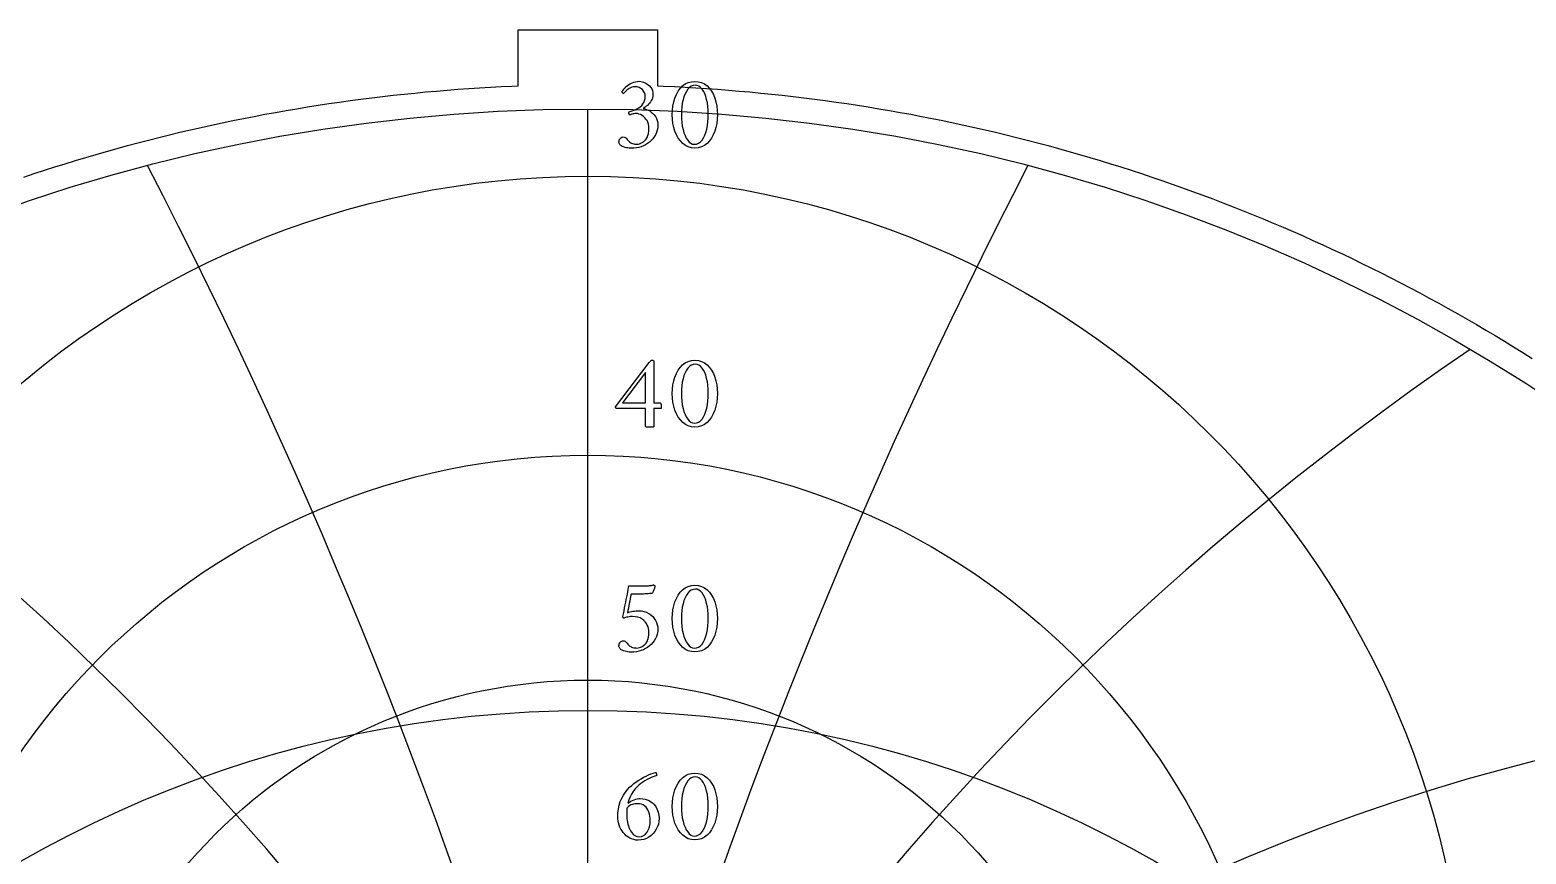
# Model space of a CAD drawing. Header units: millimetres. Extents: x -32.4 to 32.4, y -32.4 to 33.4.
# Drawn here: x -10.22 to 17.2, y 18.25 to 33.35 of the extents above; entities that cross this region are included whole.
import ezdxf

# ---------------------------------------------------------------- set-up
doc = ezdxf.new("R2010")
doc.units = ezdxf.units.MM
for name, color, linetype in [('CUT_OUTER', 1, 'Continuous'), ('ENGRAVE', 7, 'Continuous'), ('ENGRAVE_FINE', 8, 'Continuous'), ('TEXT', 5, 'Continuous')]:
    doc.layers.add(name, color=color, linetype=linetype)

msp = doc.modelspace()

# ---------------------------------------------------------------- linework, layer by layer
at = {"layer": 'CUT_OUTER'}
msp.add_lwpolyline([(-10.3359, 30.6544), (-10.1476, 30.7172), (-9.9589, 30.7789), (-9.7699, 30.8395), (-9.5805, 30.8988), (-9.3907, 30.957), (-9.2006, 31.0141), (-9.0101, 31.0699), (-8.8193, 31.1246), (-8.6282, 31.1782), (-8.4367, 31.2305), (-8.2449, 31.2817), (-8.0528, 31.3317), (-7.8604, 31.3805), (-7.6677, 31.4282), (-7.4747, 31.4746), (-7.2815, 31.5199), (-7.0879, 31.564), (-6.8941, 31.6069), (-6.7001, 31.6486), (-6.5057, 31.6891), (-6.3112, 31.7284), (-6.1164, 31.7665), (-5.9213, 31.8035), (-5.7261, 31.8392), (-5.5306, 31.8737), (-5.3349, 31.9071), (-5.1391, 31.9392), (-4.943, 31.9701), (-4.7467, 31.9999), (-4.5503, 32.0284), (-4.3537, 32.0557), (-4.1569, 32.0818), (-3.96, 32.1067), (-3.7629, 32.1304), (-3.5657, 32.1529), (-3.3683, 32.1742), (-3.1709, 32.1942), (-2.9733, 32.2131), (-2.7755, 32.2307), (-2.5777, 32.2471), (-2.3798, 32.2623), (-2.1818, 32.2763), (-1.9837, 32.2891), (-1.7856, 32.3007), (-1.5873, 32.311), (-1.3891, 32.3202), (-1.2775, 32.3246), (-1.2775, 33.35), (1.2775, 33.35), (1.2775, 32.3246), (1.3891, 32.3202), (1.5873, 32.311), (1.7856, 32.3007), (1.9837, 32.2891), (2.1818, 32.2763), (2.3798, 32.2623), (2.5777, 32.2471), (2.7755, 32.2307), (2.9733, 32.2131), (3.1709, 32.1942), (3.3683, 32.1742), (3.5657, 32.1529), (3.7629, 32.1304), (3.96, 32.1067), (4.1569, 32.0818), (4.3537, 32.0557), (4.5503, 32.0284), (4.7467, 31.9999), (4.943, 31.9701), (5.1391, 31.9392), (5.3349, 31.9071), (5.5306, 31.8737), (5.7261, 31.8392), (5.9213, 31.8035), (6.1164, 31.7665), (6.3112, 31.7284), (6.5057, 31.6891), (6.7001, 31.6486), (6.8941, 31.6069), (7.0879, 31.564), (7.2815, 31.5199), (7.4747, 31.4746), (7.6677, 31.4282), (7.8604, 31.3805), (8.0528, 31.3317), (8.2449, 31.2817), (8.4367, 31.2305), (8.6282, 31.1782), (8.8193, 31.1246), (9.0101, 31.0699), (9.2006, 31.0141), (9.3907, 30.957), (9.5805, 30.8988), (9.7699, 30.8395), (9.9589, 30.7789), (10.1476, 30.7172), (10.3359, 30.6544), (10.5238, 30.5904), (10.7113, 30.5252), (10.8984, 30.459), (11.0851, 30.3915), (11.2713, 30.3229), (11.4572, 30.2532), (11.6426, 30.1823), (11.8276, 30.1103), (12.0121, 30.0372), (12.1962, 29.9629), (12.3798, 29.8875), (12.563, 29.811), (12.7456, 29.7333), (12.9278, 29.6546), (13.1096, 29.5747), (13.2908, 29.4937), (13.4715, 29.4116), (13.6517, 29.3284), (13.8314, 29.2441), (14.0106, 29.1586), (14.1892, 29.0721), (14.3674, 28.9845), (14.5449, 28.8958), (14.722, 28.806), (14.8984, 28.7151), (15.0743, 28.6232), (15.2497, 28.5302), (15.4245, 28.436), (15.5986, 28.3409), (15.7722, 28.2446), (15.9453, 28.1473), (16.1177, 28.0489), (16.2895, 27.9495), (16.4607, 27.849), (16.6312, 27.7475), (16.8012, 27.645), (16.9705, 27.5413), (17.1391, 27.4367), (17.3072, 27.331)], dxfattribs=at)
at = {"layer": 'ENGRAVE'}
msp.add_lwpolyline([(0, -31.9), (0, 31.9)], dxfattribs=at)
for centre, radius in [((0, 0), 31.9), ((0, 14.5583), 16.1101), ((0, 12.9155), 12.6421), ((0, 11.769), 9.6664), ((0, 0), 20.8814)]:
    msp.add_circle(centre, radius, dxfattribs=at)
for centre, radius, start, end in [((0, 16.9428), 20.3436, 152.65175, 27.34825), ((0, 20.5259), 25.8291, 183.831, 356.169)]:
    msp.add_arc(centre, radius, start, end, dxfattribs=at)
at = {"layer": 'ENGRAVE_FINE'}
for centre, radius, start, end in [((-99.5779, -16.6098), 103.0906, 5.264652, 27.419016), ((-99.5779, -16.6098), 103.0906, 5.264652, 27.419016), ((99.5779, -16.6098), 103.0906, 152.580984, 174.735348), ((99.5779, -16.6098), 103.0906, 152.580984, 174.735348), ((-46.2143, -16.6098), 53.3636, 10.69144, 55.74138), ((-46.2143, -16.6098), 53.3636, 10.69144, 55.74138), ((46.2143, -16.6098), 53.3636, 124.25862, 169.30856), ((46.2143, -16.6098), 53.3636, 124.25862, 169.30856), ((-26.6818, -16.6098), 37.7338, 16.46147, 85.90685), ((-26.6818, -16.6098), 37.7338, 16.46147, 85.90685), ((26.6818, -16.6098), 37.7338, 94.09315, 163.53853), ((26.6818, -16.6098), 37.7338, 94.09315, 163.53853)]:
    msp.add_arc(centre, radius, start, end, dxfattribs=at)
at = {"layer": 'TEXT'}
for points in [[(0.9461, 32.4085), (0.971, 32.4067), (0.9971, 32.4015), (1.0244, 32.3927), (1.053, 32.3803), (1.0811, 32.3646), (1.1071, 32.3456), (1.1311, 32.3233), (1.153, 32.2978), (1.1713, 32.2691), (1.1843, 32.2375), (1.1922, 32.2031), (1.1948, 32.1657), (1.1929, 32.1361), (1.1873, 32.1079), (1.1778, 32.0808), (1.1647, 32.0549), (1.1489, 32.0305), (1.1316, 32.0078), (1.1129, 31.9868), (1.0928, 31.9675), (1.0725, 31.95), (1.0532, 31.9345), (1.0351, 31.9209), (1.018, 31.9092), (1.0457, 31.9035), (1.0743, 31.8942), (1.104, 31.8812), (1.1346, 31.8645), (1.1645, 31.8443), (1.1921, 31.8206), (1.2174, 31.7933), (1.2404, 31.7625), (1.2596, 31.7282), (1.2732, 31.6904), (1.2814, 31.6491), (1.2842, 31.6042), (1.2815, 31.5568), (1.2737, 31.5117), (1.2607, 31.4689), (1.2424, 31.4284), (1.2198, 31.3905), (1.1938, 31.3555), (1.1644, 31.3235), (1.1316, 31.2943), (1.0961, 31.2683), (1.0586, 31.2455), (1.0189, 31.226), (0.9772, 31.2098), (0.9342, 31.1971), (0.8907, 31.188), (0.8468, 31.1825), (0.8024, 31.1807), (0.7827, 31.1814), (0.7608, 31.1834), (0.7366, 31.1867), (0.7101, 31.1914), (0.6831, 31.1975), (0.6574, 31.2052), (0.633, 31.2145), (0.61, 31.2254), (0.6056, 31.2293), (0.6003, 31.2351), (0.594, 31.2429), (0.5867, 31.2526), (0.5799, 31.2634), (0.5751, 31.2744), (0.5721, 31.2857), (0.5712, 31.2972), (0.5727, 31.3167), (0.5772, 31.3342), (0.5848, 31.3497), (0.5955, 31.3633), (0.608, 31.3744), (0.6214, 31.3822), (0.6357, 31.387), (0.6508, 31.3886), (0.6692, 31.3867), (0.6855, 31.381), (0.6998, 31.3716), (0.712, 31.3584), (0.7232, 31.3438), (0.7346, 31.33), (0.7461, 31.3171), (0.7577, 31.305), (0.7719, 31.2925), (0.7875, 31.2819), (0.8045, 31.2735), (0.8228, 31.2671), (0.8416, 31.2625), (0.8604, 31.2591), (0.879, 31.2571), (0.8975, 31.2564), (0.9229, 31.2582), (0.9483, 31.2635), (0.9739, 31.2723), (0.9995, 31.2846), (1.0242, 31.301), (1.0469, 31.322), (1.0675, 31.3476), (1.086, 31.3779), (1.1013, 31.4131), (1.1122, 31.4539), (1.1188, 31.5001), (1.121, 31.5517), (1.1188, 31.5894), (1.1122, 31.6248), (1.1013, 31.6579), (1.086, 31.6887), (1.0672, 31.7168), (1.0459, 31.7419), (1.0221, 31.7639), (0.9957, 31.7829), (0.9675, 31.7982), (0.9386, 31.8092), (0.9088, 31.8157), (0.8781, 31.8179), (0.8625, 31.8173), (0.8468, 31.8155), (0.8309, 31.8124), (0.815, 31.8082), (0.7999, 31.8037), (0.7866, 31.7999), (0.7751, 31.7969), (0.7654, 31.7946), (0.7603, 31.8027), (0.7567, 31.8116), (0.7545, 31.8212), (0.7538, 31.8315), (0.754, 31.8378), (0.7548, 31.8432), (0.756, 31.8475), (0.7577, 31.8509), (0.7951, 31.8608), (0.8315, 31.8728), (0.8669, 31.887), (0.9014, 31.9034), (0.9338, 31.9221), (0.9629, 31.9435), (0.9887, 31.9673), (1.0112, 31.9937), (1.0295, 32.023), (1.0425, 32.0556), (1.0504, 32.0915), (1.053, 32.1307), (1.0497, 32.167), (1.0399, 32.2001), (1.0235, 32.2301), (1.0005, 32.257), (0.9725, 32.2791), (0.9408, 32.2948), (0.9054, 32.3043), (0.8665, 32.3075), (0.8373, 32.3057), (0.8101, 32.3004), (0.7849, 32.2916), (0.7616, 32.2793), (0.7404, 32.2651), (0.7215, 32.2506), (0.7049, 32.236), (0.6906, 32.221), (0.6786, 32.2074), (0.6685, 32.1965), (0.6606, 32.1884), (0.6547, 32.1831), (0.6508, 32.184), (0.6469, 32.1865), (0.643, 32.1908), (0.6392, 32.1967), (0.6358, 32.2035), (0.6333, 32.2103), (0.6319, 32.2171), (0.6314, 32.2239), (0.647, 32.2461), (0.6647, 32.2679), (0.6844, 32.2893), (0.7062, 32.3104), (0.7299, 32.3304), (0.7555, 32.3488), (0.7829, 32.3654), (0.8121, 32.3803), (0.843, 32.3927), (0.8757, 32.4015), (0.9101, 32.4067), (0.9461, 32.4085)], [(1.9622, 32.4066), (2.0266, 32.4013), (2.0858, 32.3857), (2.1397, 32.3596), (2.1885, 32.323), (2.2318, 32.2778), (2.2696, 32.2256), (2.3018, 32.1666), (2.3284, 32.1006), (2.3492, 32.0295), (2.3641, 31.9551), (2.373, 31.8775), (2.376, 31.7965), (2.3729, 31.7156), (2.3638, 31.638), (2.3487, 31.5636), (2.3274, 31.4925), (2.3004, 31.4264), (2.2679, 31.3672), (2.23, 31.3147), (2.1866, 31.2691), (2.1379, 31.2321), (2.0843, 31.2057), (2.0257, 31.1899), (1.9622, 31.1846), (1.9002, 31.1899), (1.8427, 31.2057), (1.7895, 31.2321), (1.7407, 31.2691), (1.6968, 31.3147), (1.6584, 31.3672), (1.6254, 31.4264), (1.5979, 31.4925), (1.5762, 31.5636), (1.5608, 31.638), (1.5515, 31.7156), (1.5484, 31.7965), (1.5514, 31.8775), (1.5605, 31.9551), (1.5757, 32.0295), (1.5969, 32.1006), (1.624, 32.1666), (1.6567, 32.2256), (1.6949, 32.2778), (1.7388, 32.323), (1.7877, 32.3596), (1.8412, 32.3857), (1.8994, 32.4013), (1.9622, 32.4066)], [(1.9719, 32.3366), (1.9335, 32.3321), (1.8978, 32.3184), (1.865, 32.2956), (1.8349, 32.2638), (1.8079, 32.2242), (1.7842, 32.1785), (1.7637, 32.1266), (1.7465, 32.0685), (1.7329, 32.0056), (1.7232, 31.9393), (1.7174, 31.8696), (1.7154, 31.7965), (1.7174, 31.7242), (1.7232, 31.655), (1.7329, 31.5887), (1.7465, 31.5255), (1.7635, 31.4669), (1.7832, 31.4145), (1.8057, 31.3683), (1.831, 31.3283), (1.8588, 31.296), (1.8886, 31.273), (1.9205, 31.2591), (1.9544, 31.2545), (1.9953, 31.2592), (2.0326, 31.2734), (2.0662, 31.2971), (2.0962, 31.3303), (2.1226, 31.3713), (2.1455, 31.4187), (2.1649, 31.4723), (2.1807, 31.5323), (2.1931, 31.5968), (2.2019, 31.6639), (2.2071, 31.7338), (2.2089, 31.8062), (2.207, 31.8792), (2.2014, 31.9483), (2.192, 32.0137), (2.1788, 32.0753), (2.1623, 32.132), (2.1428, 32.1827), (2.1205, 32.2272), (2.0952, 32.2657), (2.0675, 32.2967), (2.0377, 32.3189), (2.0058, 32.3322), (1.9719, 32.3366)], [(1.1812, 27.3015), (1.1884, 27.3008), (1.1945, 27.2986), (1.1996, 27.2949), (1.2035, 27.2898), (1.2065, 27.284), (1.2086, 27.2782), (1.2099, 27.2724), (1.2103, 27.2665), (1.2103, 26.5186), (1.323, 26.5186), (1.3277, 26.5171), (1.3322, 26.5127), (1.3365, 26.5055), (1.3405, 26.4953), (1.3439, 26.4831), (1.3463, 26.47), (1.3478, 26.4559), (1.3483, 26.4409), (1.3479, 26.4309), (1.3468, 26.4224), (1.345, 26.4154), (1.3424, 26.4098), (1.2103, 26.4098), (1.2103, 26.0776), (1.2095, 26.0773), (1.2072, 26.0764), (1.2032, 26.0748), (1.1977, 26.0727), (1.1887, 26.0706), (1.1741, 26.0691), (1.1542, 26.0682), (1.1287, 26.0679), (1.099, 26.0688), (1.0777, 26.0717), (1.065, 26.0766), (1.0607, 26.0834), (1.0607, 26.4098), (0.5265, 26.4098), (0.5219, 26.413), (0.518, 26.4168), (0.5146, 26.4213), (0.5119, 26.4263), (0.5098, 26.4314), (0.5083, 26.4362), (0.5074, 26.4407), (0.5071, 26.4447), (1.1248, 27.2529), (1.1302, 27.2592), (1.1365, 27.2663), (1.1438, 27.2742), (1.152, 27.283), (1.1604, 27.2911), (1.1681, 27.2969), (1.175, 27.3003), (1.1812, 27.3015)], [(1.9622, 27.2957), (2.0266, 27.2904), (2.0858, 27.2748), (2.1397, 27.2487), (2.1885, 27.2121), (2.2318, 27.1669), (2.2696, 27.1147), (2.3018, 27.0557), (2.3284, 26.9897), (2.3492, 26.9186), (2.3641, 26.8442), (2.373, 26.7666), (2.376, 26.6856), (2.3729, 26.6047), (2.3638, 26.5271), (2.3487, 26.4527), (2.3274, 26.3816), (2.3004, 26.3156), (2.2679, 26.2563), (2.23, 26.2038), (2.1866, 26.1582), (2.1379, 26.1212), (2.0843, 26.0948), (2.0257, 26.079), (1.9622, 26.0737), (1.9002, 26.079), (1.8427, 26.0948), (1.7895, 26.1212), (1.7407, 26.1582), (1.6968, 26.2038), (1.6584, 26.2563), (1.6254, 26.3156), (1.5979, 26.3816), (1.5762, 26.4527), (1.5608, 26.5271), (1.5515, 26.6047), (1.5484, 26.6856), (1.5514, 26.7666), (1.5605, 26.8442), (1.5757, 26.9186), (1.5969, 26.9897), (1.624, 27.0557), (1.6567, 27.1147), (1.6949, 27.1669), (1.7388, 27.2121), (1.7877, 27.2487), (1.8412, 27.2748), (1.8994, 27.2904), (1.9622, 27.2957)], [(1.9719, 27.2257), (1.9335, 27.2212), (1.8978, 27.2075), (1.865, 27.1847), (1.8349, 27.1529), (1.8079, 27.1134), (1.7842, 27.0676), (1.7637, 27.0157), (1.7465, 26.9576), (1.7329, 26.8947), (1.7232, 26.8284), (1.7174, 26.7587), (1.7154, 26.6856), (1.7174, 26.6133), (1.7232, 26.5441), (1.7329, 26.4778), (1.7465, 26.4146), (1.7635, 26.356), (1.7832, 26.3037), (1.8057, 26.2575), (1.831, 26.2174), (1.8588, 26.1851), (1.8886, 26.1621), (1.9205, 26.1482), (1.9544, 26.1436), (1.9953, 26.1484), (2.0326, 26.1626), (2.0662, 26.1862), (2.0962, 26.2194), (2.1226, 26.2604), (2.1455, 26.3078), (2.1649, 26.3615), (2.1807, 26.4214), (2.1931, 26.4859), (2.2019, 26.5531), (2.2071, 26.6229), (2.2089, 26.6954), (2.207, 26.7683), (2.2014, 26.8374), (2.192, 26.9028), (2.1788, 26.9644), (2.1623, 27.0211), (2.1428, 27.0718), (2.1205, 27.1163), (2.0952, 27.1548), (2.0675, 27.1858), (2.0377, 27.208), (2.0058, 27.2213), (1.9719, 27.2257)], [(1.0607, 27.0742), (0.6353, 26.5186), (1.0607, 26.5186)], [(0.9286, 22.7072), (0.9828, 22.7041), (1.0328, 22.6946), (1.0785, 22.6788), (1.12, 22.6567), (1.1571, 22.6298), (1.1897, 22.5996), (1.2178, 22.5662), (1.2414, 22.5294), (1.2601, 22.4908), (1.2735, 22.4515), (1.2815, 22.4116), (1.2842, 22.3711), (1.2815, 22.3237), (1.2737, 22.2786), (1.2607, 22.2358), (1.2424, 22.1953), (1.2198, 22.1574), (1.1938, 22.1224), (1.1644, 22.0904), (1.1316, 22.0612), (1.0961, 22.0352), (1.0586, 22.0124), (1.0189, 21.9929), (0.9772, 21.9767), (0.9342, 21.964), (0.8907, 21.9549), (0.8468, 21.9494), (0.8024, 21.9476), (0.7827, 21.9483), (0.7608, 21.9503), (0.7366, 21.9536), (0.7101, 21.9583), (0.6831, 21.9644), (0.6574, 21.9721), (0.633, 21.9814), (0.61, 21.9923), (0.6056, 21.9962), (0.6003, 22.002), (0.594, 22.0098), (0.5867, 22.0195), (0.5799, 22.0303), (0.5751, 22.0413), (0.5721, 22.0526), (0.5712, 22.0642), (0.5727, 22.0836), (0.5772, 22.1011), (0.5848, 22.1166), (0.5955, 22.1302), (0.608, 22.1413), (0.6214, 22.1492), (0.6357, 22.1539), (0.6508, 22.1555), (0.6692, 22.1536), (0.6855, 22.1479), (0.6998, 22.1385), (0.712, 22.1254), (0.7232, 22.1107), (0.7346, 22.0969), (0.7461, 22.084), (0.7577, 22.0719), (0.7719, 22.0594), (0.7875, 22.0489), (0.8045, 22.0404), (0.8228, 22.034), (0.8416, 22.0294), (0.8604, 22.026), (0.879, 22.024), (0.8975, 22.0234), (0.9229, 22.0251), (0.9483, 22.0304), (0.9739, 22.0392), (0.9995, 22.0515), (1.0242, 22.0679), (1.0469, 22.0889), (1.0675, 22.1145), (1.086, 22.1448), (1.1013, 22.1801), (1.1122, 22.2208), (1.1188, 22.267), (1.121, 22.3187), (1.1191, 22.3491), (1.1134, 22.3801), (1.104, 22.4117), (1.0908, 22.444), (1.0735, 22.4753), (1.0518, 22.5042), (1.0255, 22.5307), (0.9947, 22.5547), (0.9589, 22.5747), (0.9175, 22.5889), (0.8705, 22.5975), (0.8179, 22.6004), (0.801, 22.5998), (0.7815, 22.5982), (0.7592, 22.5954), (0.7344, 22.5916), (0.71, 22.5871), (0.6892, 22.5821), (0.6721, 22.5769), (0.6586, 22.5712), (0.6557, 22.5718), (0.653, 22.5734), (0.6504, 22.5761), (0.6479, 22.58), (0.6458, 22.5844), (0.6443, 22.5889), (0.6434, 22.5936), (0.643, 22.5984), (0.6537, 22.6518), (0.6644, 22.7053), (0.6751, 22.7587), (0.6858, 22.8121), (0.6963, 22.8646), (0.7064, 22.9153), (0.7162, 22.9642), (0.7256, 23.0112), (0.7343, 23.0553), (0.7419, 23.095), (0.7484, 23.1305), (0.7538, 23.1618), (1.0335, 23.1618), (1.0531, 23.1621), (1.0729, 23.1628), (1.0929, 23.164), (1.1132, 23.1657), (1.1327, 23.1677), (1.1506, 23.1698), (1.1667, 23.1721), (1.1812, 23.1744), (1.1931, 23.1766), (1.2016, 23.1781), (1.2067, 23.179), (1.2084, 23.1793), (1.2131, 23.1765), (1.2174, 23.174), (1.2213, 23.1716), (1.2249, 23.1696), (1.2279, 23.1674), (1.23, 23.1647), (1.2313, 23.1616), (1.2317, 23.1579), (1.2313, 23.1539), (1.23, 23.1475), (1.2279, 23.1388), (1.2249, 23.1278), (1.2211, 23.1154), (1.2166, 23.1023), (1.2114, 23.0887), (1.2055, 23.0744), (1.1989, 23.0603), (1.1916, 23.0472), (1.1838, 23.035), (1.1754, 23.0239), (1.155, 23.0219), (1.1326, 23.02), (1.1083, 23.018), (1.0821, 23.0161), (1.0537, 23.0144), (1.0229, 23.0132), (0.9896, 23.0125), (0.9539, 23.0122), (0.7946, 23.0122), (0.7859, 22.9693), (0.7773, 22.926), (0.7689, 22.8824), (0.7606, 22.8383), (0.7523, 22.7947), (0.7438, 22.7521), (0.7353, 22.7107), (0.7266, 22.6703), (0.7475, 22.6778), (0.7715, 22.6846), (0.7985, 22.6909), (0.8286, 22.6965), (0.8585, 22.7012), (0.8852, 22.7045), (0.9085, 22.7065), (0.9286, 22.7072)], [(1.9622, 23.1735), (2.0266, 23.1682), (2.0858, 23.1526), (2.1397, 23.1265), (2.1885, 23.0899), (2.2318, 23.0447), (2.2696, 22.9925), (2.3018, 22.9335), (2.3284, 22.8675), (2.3492, 22.7964), (2.3641, 22.722), (2.373, 22.6444), (2.376, 22.5634), (2.3729, 22.4825), (2.3638, 22.4049), (2.3487, 22.3305), (2.3274, 22.2594), (2.3004, 22.1934), (2.2679, 22.1341), (2.23, 22.0816), (2.1866, 22.036), (2.1379, 21.999), (2.0843, 21.9726), (2.0257, 21.9568), (1.9622, 21.9515), (1.9002, 21.9568), (1.8427, 21.9726), (1.7895, 21.999), (1.7407, 22.036), (1.6968, 22.0816), (1.6584, 22.1341), (1.6254, 22.1934), (1.5979, 22.2594), (1.5762, 22.3305), (1.5608, 22.4049), (1.5515, 22.4825), (1.5484, 22.5634), (1.5514, 22.6444), (1.5605, 22.722), (1.5757, 22.7964), (1.5969, 22.8675), (1.624, 22.9335), (1.6567, 22.9925), (1.6949, 23.0447), (1.7388, 23.0899), (1.7877, 23.1265), (1.8412, 23.1526), (1.8994, 23.1682), (1.9622, 23.1735)], [(1.9719, 23.1035), (1.9335, 23.099), (1.8978, 23.0853), (1.865, 23.0625), (1.8349, 23.0307), (1.8079, 22.9912), (1.7842, 22.9454), (1.7637, 22.8935), (1.7465, 22.8354), (1.7329, 22.7725), (1.7232, 22.7062), (1.7174, 22.6365), (1.7154, 22.5634), (1.7174, 22.4911), (1.7232, 22.4219), (1.7329, 22.3556), (1.7465, 22.2924), (1.7635, 22.2338), (1.7832, 22.1815), (1.8057, 22.1353), (1.831, 22.0952), (1.8588, 22.0629), (1.8886, 22.0399), (1.9205, 22.026), (1.9544, 22.0214), (1.9953, 22.0262), (2.0326, 22.0404), (2.0662, 22.064), (2.0962, 22.0972), (2.1226, 22.1382), (2.1455, 22.1856), (2.1649, 22.2392), (2.1807, 22.2992), (2.1931, 22.3637), (2.2019, 22.4309), (2.2071, 22.5007), (2.2089, 22.5732), (2.207, 22.6461), (2.2014, 22.7152), (2.192, 22.7806), (2.1788, 22.8422), (2.1623, 22.8989), (2.1428, 22.9496), (2.1205, 22.9941), (2.0952, 23.0326), (2.0675, 23.0636), (2.0377, 23.0858), (2.0058, 23.0991), (1.9719, 23.1035)], [(0.9597, 19.2644), (1.0073, 19.2621), (1.0508, 19.2552), (1.0903, 19.2437), (1.1258, 19.2275), (1.1576, 19.2078), (1.186, 19.1855), (1.2111, 19.1607), (1.2327, 19.1333), (1.2512, 19.1043), (1.2669, 19.0745), (1.2798, 19.044), (1.29, 19.0128), (1.2976, 18.9821), (1.3031, 18.9528), (1.3064, 18.9252), (1.3075, 18.8992), (1.3042, 18.8476), (1.2946, 18.7979), (1.2785, 18.75), (1.256, 18.7039), (1.2281, 18.661), (1.1958, 18.6223), (1.1591, 18.5881), (1.118, 18.5582), (1.0734, 18.534), (1.026, 18.5167), (0.9758, 18.5063), (0.9228, 18.5029), (0.8811, 18.5052), (0.8415, 18.5123), (0.8039, 18.5242), (0.7684, 18.5407), (0.7351, 18.5612), (0.7045, 18.5847), (0.6764, 18.6112), (0.6508, 18.6408), (0.6279, 18.6728), (0.6078, 18.7066), (0.5905, 18.7422), (0.576, 18.7797), (0.5645, 18.818), (0.5564, 18.8562), (0.5514, 18.8943), (0.5498, 18.9322), (0.5527, 19.0041), (0.5615, 19.074), (0.576, 19.142), (0.5964, 19.2081), (0.6224, 19.2711), (0.6537, 19.33), (0.6904, 19.3847), (0.7324, 19.4354), (0.7677, 19.4716), (0.8055, 19.5063), (0.8459, 19.5396), (0.8888, 19.5714), (0.9332, 19.6014), (0.9782, 19.6292), (1.0236, 19.6548), (1.0695, 19.6782), (1.1148, 19.699), (1.1586, 19.7166), (1.2008, 19.731), (1.2414, 19.7423), (1.2476, 19.7409), (1.2526, 19.7367), (1.2563, 19.7298), (1.2589, 19.72), (1.2606, 19.7096), (1.2618, 19.7008), (1.2625, 19.6936), (1.2628, 19.6879), (1.2316, 19.6772), (1.1984, 19.6646), (1.1632, 19.65), (1.1258, 19.6335), (1.0874, 19.6146), (1.0488, 19.5927), (1.0102, 19.568), (0.9714, 19.5403), (0.9335, 19.5093), (0.8975, 19.4745), (0.8635, 19.4359), (0.8315, 19.3936), (0.8022, 19.347), (0.7766, 19.2957), (0.7546, 19.2397), (0.7363, 19.1789), (0.7623, 19.1982), (0.7897, 19.2151), (0.8186, 19.2297), (0.849, 19.2421), (0.8792, 19.2518), (0.9077, 19.2588), (0.9346, 19.263), (0.9597, 19.2644)], [(1.9622, 19.7307), (2.0266, 19.7255), (2.0858, 19.7098), (2.1397, 19.6837), (2.1885, 19.6471), (2.2318, 19.6019), (2.2696, 19.5498), (2.3018, 19.4907), (2.3284, 19.4247), (2.3492, 19.3536), (2.3641, 19.2792), (2.373, 19.2016), (2.376, 19.1207), (2.3729, 19.0397), (2.3638, 18.9621), (2.3487, 18.8877), (2.3274, 18.8166), (2.3004, 18.7506), (2.2679, 18.6913), (2.23, 18.6389), (2.1866, 18.5932), (2.1379, 18.5562), (2.0843, 18.5298), (2.0257, 18.514), (1.9622, 18.5087), (1.9002, 18.514), (1.8427, 18.5298), (1.7895, 18.5562), (1.7407, 18.5932), (1.6968, 18.6389), (1.6584, 18.6913), (1.6254, 18.7506), (1.5979, 18.8166), (1.5762, 18.8877), (1.5608, 18.9621), (1.5515, 19.0397), (1.5484, 19.1207), (1.5514, 19.2016), (1.5605, 19.2792), (1.5757, 19.3536), (1.5969, 19.4247), (1.624, 19.4907), (1.6567, 19.5498), (1.6949, 19.6019), (1.7388, 19.6471), (1.7877, 19.6837), (1.8412, 19.7098), (1.8994, 19.7255), (1.9622, 19.7307)], [(1.9719, 19.6607), (1.9335, 19.6562), (1.8978, 19.6425), (1.865, 19.6198), (1.8349, 19.5879), (1.8079, 19.5484), (1.7842, 19.5026), (1.7637, 19.4507), (1.7465, 19.3926), (1.7329, 19.3297), (1.7232, 19.2634), (1.7174, 19.1937), (1.7154, 19.1207), (1.7174, 19.0483), (1.7232, 18.9791), (1.7329, 18.9128), (1.7465, 18.8496), (1.7635, 18.7911), (1.7832, 18.7387), (1.8057, 18.6925), (1.831, 18.6525), (1.8588, 18.6202), (1.8886, 18.5971), (1.9205, 18.5832), (1.9544, 18.5786), (1.9953, 18.5834), (2.0326, 18.5976), (2.0662, 18.6212), (2.0962, 18.6544), (2.1226, 18.6954), (2.1455, 18.7428), (2.1649, 18.7965), (2.1807, 18.8564), (2.1931, 18.9209), (2.2019, 18.9881), (2.2071, 19.0579), (2.2089, 19.1304), (2.207, 19.2033), (2.2014, 19.2724), (2.192, 19.3378), (2.1788, 19.3994), (2.1623, 19.4561), (2.1428, 19.5068), (2.1205, 19.5513), (2.0952, 19.5898), (2.0675, 19.6208), (2.0377, 19.643), (2.0058, 19.6563), (1.9719, 19.6607)], [(0.7208, 19.0954), (0.7189, 19.0797), (0.7174, 19.0638), (0.716, 19.0477), (0.7149, 19.0313), (0.7141, 19.0148), (0.7135, 18.9983), (0.7131, 18.9817), (0.713, 18.9652), (0.7138, 18.9328), (0.7164, 18.8997), (0.7206, 18.8658), (0.7266, 18.8312), (0.7343, 18.7968), (0.7438, 18.7637), (0.7552, 18.7317), (0.7684, 18.701), (0.7833, 18.6723), (0.8002, 18.6464), (0.8188, 18.6233), (0.8393, 18.6029), (0.8615, 18.5863), (0.8854, 18.5745), (0.911, 18.5674), (0.9383, 18.565), (0.9819, 18.5704), (1.0214, 18.5864), (1.0567, 18.6131), (1.0879, 18.6505), (1.1134, 18.6959), (1.1316, 18.7467), (1.1426, 18.8028), (1.1462, 18.8642), (1.1447, 18.9043), (1.1401, 18.9429), (1.1326, 18.98), (1.1219, 19.0157), (1.108, 19.049), (1.0906, 19.0789), (1.0697, 19.1054), (1.0452, 19.1284), (1.0169, 19.1471), (0.9845, 19.1605), (0.9479, 19.1685), (0.9073, 19.1712), (0.8863, 19.1704), (0.8643, 19.168), (0.8411, 19.1641), (0.8169, 19.1585), (0.7923, 19.1499), (0.7681, 19.1364), (0.7443, 19.1183), (0.7208, 19.0954)]]:
    msp.add_lwpolyline(points, close=True, dxfattribs=at)

doc.saveas('drawing.dxf')
